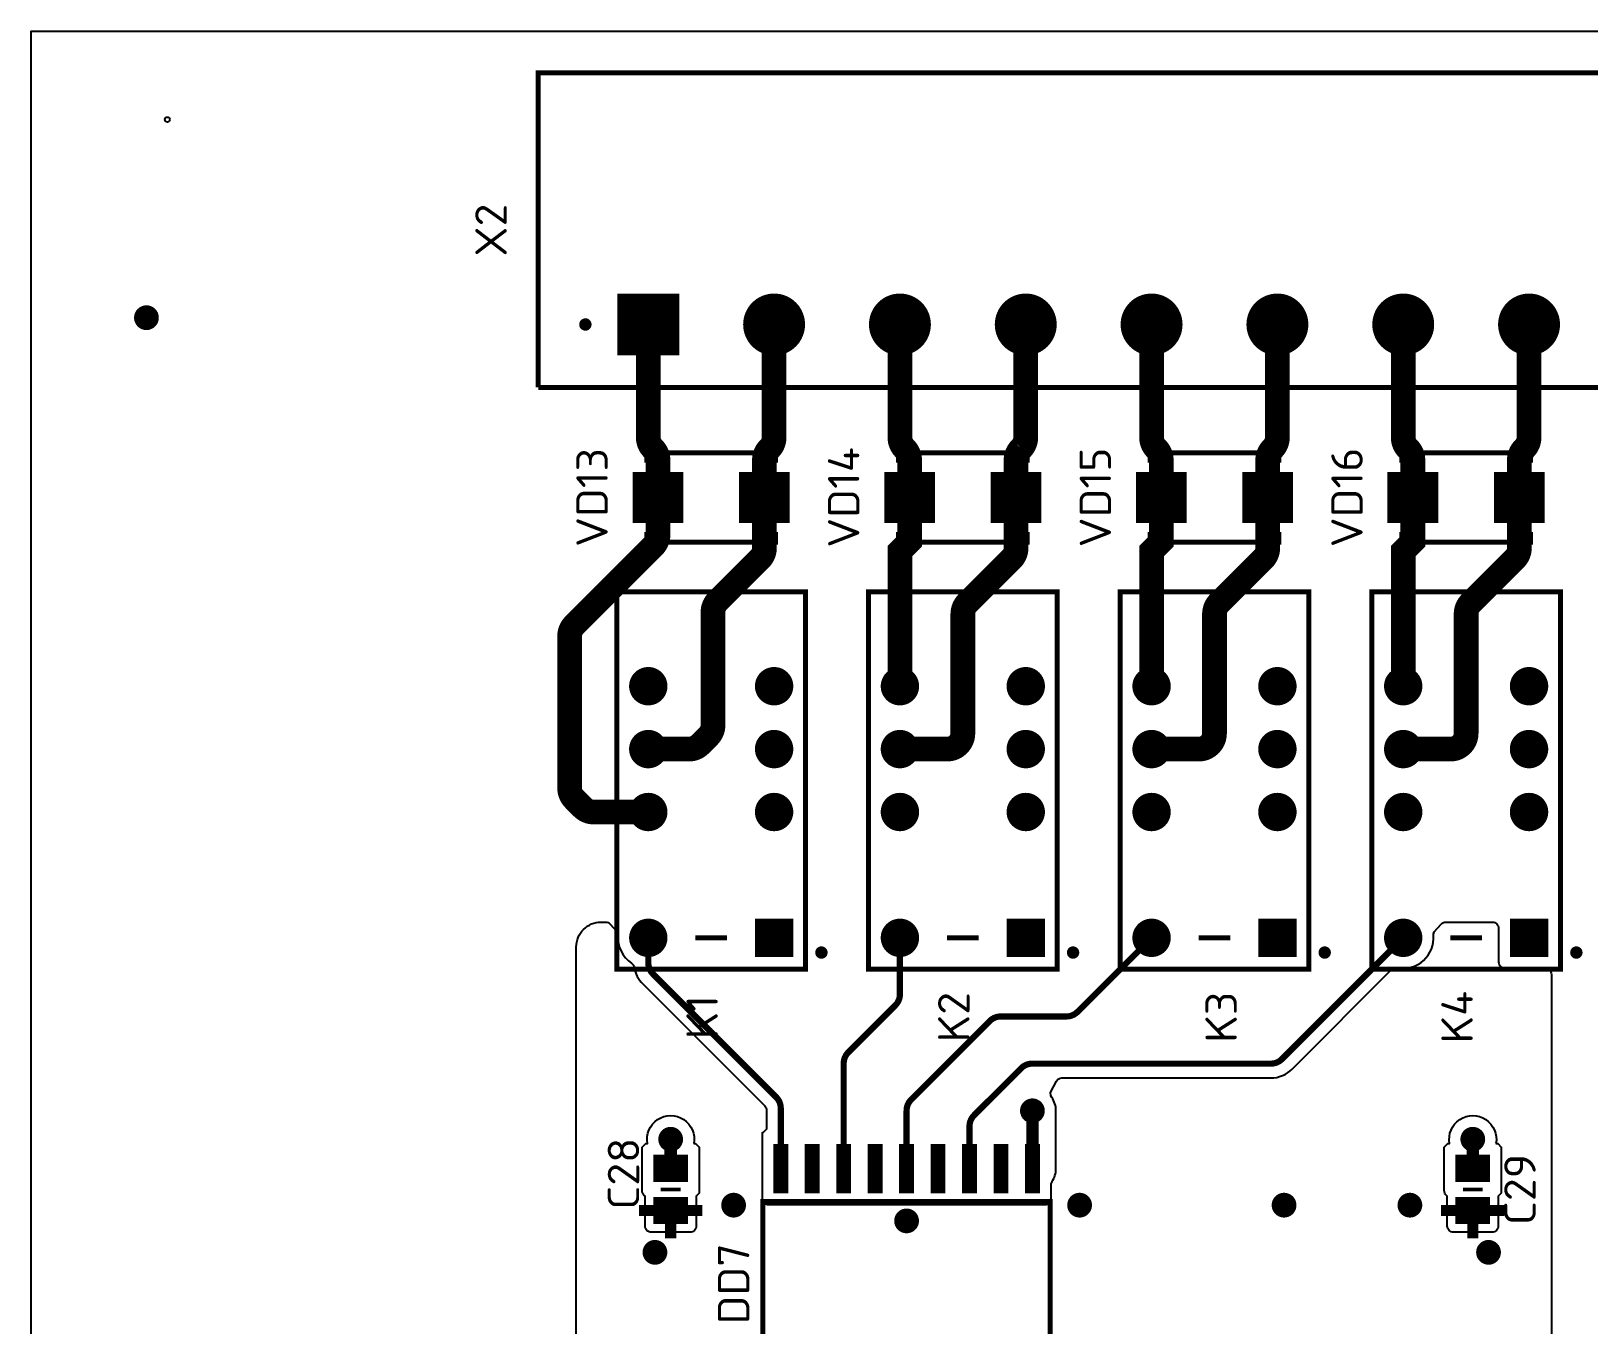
# Model space of a CAD drawing. Header units: millimetres. Extents: x 48 to 829, y 348 to 719.
# Drawn here: x 596 to 658.9, y 666.9 to 719.1 of the extents above; entities that cross this region are included whole.
import ezdxf
from ezdxf.enums import TextEntityAlignment as Align

# ---------------------------------------------------------------- set-up
doc = ezdxf.new("R2010")
doc.units = ezdxf.units.MM
doc.layers.add('TOP_ETCH', color=7, linetype='Continuous')
doc.styles.get("Standard").update_dxf_attribs({"font": 'txt.shx'})

msp = doc.modelspace()

# ---------------------------------------------------------------- linework, layer by layer
at = {"layer": 'TOP_ETCH', "color": 9}
msp.add_lwpolyline([(829.25, 616.25), (596, 616.25), (596, 719.12), (829.25, 719.12)], close=True, dxfattribs=at)
at = {"layer": 'TOP_ETCH'}
for points, const_width in [([(701.561, 704.735), (701.561, 717.435), (616.471, 717.435), (616.471, 704.735)], 0.2), ([(619.85, 706.125), (619.85, 708.425)], 0.2), ([(620.05, 706.125), (620.05, 708.425)], 0.2), ([(620.25, 706.125), (620.25, 708.425)], 0.2), ([(620.45, 706.125), (620.45, 708.425)], 0.2), ([(620.65, 706.125), (620.65, 708.425)], 0.2), ([(620.85, 706.125), (620.85, 708.425)], 0.2), ([(621.05, 706.125), (621.05, 708.425)], 0.2), ([(621.25, 706.125), (621.25, 708.425)], 0.2), ([(621.45, 706.125), (621.45, 708.425)], 0.2), ([(621.65, 706.125), (621.65, 708.425)], 0.2), ([(621.85, 706.125), (621.85, 708.425)], 0.2), ([(622.05, 706.125), (622.05, 708.425)], 0.2), ([(625.25, 706.4), (625.25, 708.15)], 0.2), ([(625.45, 706.263), (625.45, 708.287)], 0.2), ([(625.65, 706.179), (625.65, 708.371)], 0.2), ([(625.85, 706.135), (625.85, 708.415)], 0.2), ([(626.05, 706.127), (626.05, 708.423)], 0.2), ([(626.25, 706.154), (626.25, 708.396)], 0.2), ([(626.45, 706.219), (626.45, 708.331)], 0.2), ([(626.65, 706.33), (626.65, 708.22)], 0.2), ([(630.25, 706.475), (630.25, 708.075)], 0.2), ([(630.45, 706.311), (630.45, 708.239)], 0.2), ([(630.65, 706.207), (630.65, 708.343)], 0.2), ([(630.85, 706.148), (630.85, 708.402)], 0.2), ([(631.05, 706.126), (631.05, 708.424)], 0.2), ([(631.25, 706.139), (631.25, 708.411)], 0.2), ([(631.45, 706.188), (631.45, 708.362)], 0.2), ([(631.65, 706.279), (631.65, 708.271)], 0.2), ([(631.85, 706.425), (631.85, 708.125)], 0.2), ([(635.45, 706.368), (635.45, 708.182)], 0.2), ([(635.65, 706.243), (635.65, 708.307)], 0.2), ([(635.85, 706.167), (635.85, 708.383)], 0.2), ([(636.05, 706.13), (636.05, 708.42)], 0.2), ([(636.25, 706.129), (636.25, 708.421)], 0.2), ([(636.45, 706.164), (636.45, 708.386)], 0.2), ([(636.65, 706.237), (636.65, 708.313)], 0.2), ([(636.85, 706.359), (636.85, 708.191)], 0.2), ([(640.45, 706.436), (640.45, 708.114)], 0.2), ([(640.65, 706.286), (640.65, 708.264)], 0.2), ([(640.85, 706.192), (640.85, 708.358)], 0.2), ([(641.05, 706.141), (641.05, 708.409)], 0.2), ([(641.25, 706.126), (641.25, 708.424)], 0.2), ([(641.45, 706.146), (641.45, 708.404)], 0.2), ([(641.65, 706.203), (641.65, 708.347)], 0.2), ([(641.85, 706.303), (641.85, 708.247)], 0.2), ([(642.05, 706.463), (642.05, 708.087)], 0.2), ([(645.65, 706.338), (645.65, 708.212)], 0.2), ([(645.85, 706.224), (645.85, 708.326)], 0.2), ([(646.05, 706.157), (646.05, 708.393)], 0.2), ([(646.25, 706.127), (646.25, 708.423)], 0.2), ([(646.45, 706.133), (646.45, 708.417)], 0.2), ([(646.65, 706.175), (646.65, 708.375)], 0.2), ([(646.85, 706.257), (646.85, 708.293)], 0.2), ([(647.05, 706.39), (647.05, 708.16)], 0.2), ([(650.65, 706.4), (650.65, 708.15)], 0.2), ([(650.85, 706.263), (650.85, 708.287)], 0.2), ([(651.05, 706.179), (651.05, 708.371)], 0.2), ([(651.25, 706.135), (651.25, 708.415)], 0.2), ([(651.45, 706.127), (651.45, 708.423)], 0.2), ([(651.65, 706.154), (651.65, 708.396)], 0.2), ([(651.85, 706.219), (651.85, 708.331)], 0.2), ([(652.05, 706.33), (652.05, 708.22)], 0.2), ([(655.65, 706.475), (655.65, 708.075)], 0.2), ([(655.85, 706.311), (655.85, 708.239)], 0.2), ([(656.05, 706.207), (656.05, 708.343)], 0.2), ([(656.25, 706.148), (656.25, 708.402)], 0.2), ([(656.45, 706.126), (656.45, 708.424)], 0.2), ([(656.65, 706.139), (656.65, 708.411)], 0.2), ([(656.85, 706.188), (656.85, 708.362)], 0.2), ([(657.05, 706.279), (657.05, 708.271)], 0.2), ([(657.25, 706.425), (657.25, 708.125)], 0.2), ([(600.45, 707.207), (600.45, 707.893)], 0.2), ([(600.65, 707.151), (600.65, 707.949)], 0.2), ([(600.85, 707.201), (600.85, 707.899)], 0.2), ([(601.05, 707.487), (601.05, 707.613)], 0.2), ([(625.05, 706.622), (625.05, 707.928)], 0.2), ([(626.85, 706.505), (626.85, 708.045)], 0.2), ([(627.05, 706.816), (627.05, 707.734)], 0.2), ([(630.05, 706.756), (630.05, 707.794)], 0.2), ([(632.05, 706.664), (632.05, 707.886)], 0.2), ([(635.05, 706.96), (635.05, 707.59)], 0.2), ([(635.25, 706.567), (635.25, 707.983)], 0.2), ([(637.05, 706.552), (637.05, 707.998)], 0.2), ([(637.25, 706.921), (637.25, 707.629)], 0.2), ([(640.25, 706.684), (640.25, 707.866)], 0.2), ([(642.25, 706.733), (642.25, 707.817)], 0.2), ([(645.25, 706.844), (645.25, 707.706)], 0.2), ([(645.45, 706.519), (645.45, 708.031)], 0.2), ([(647.25, 706.605), (647.25, 707.945)], 0.2), ([(647.45, 707.084), (647.45, 707.466)], 0.2), ([(650.45, 706.622), (650.45, 707.928)], 0.2), ([(652.25, 706.505), (652.25, 708.045)], 0.2), ([(652.45, 706.816), (652.45, 707.734)], 0.2), ([(655.45, 706.756), (655.45, 707.794)], 0.2), ([(657.45, 706.664), (657.45, 707.886)], 0.2), ([(624.85, 707.18), (624.85, 707.37)], 0.2), ([(650.25, 707.18), (650.25, 707.37)], 0.2), ([(701.561, 704.735), (616.471, 704.735)], 0.2), ([(616.471, 704.735), (701.561, 704.735)], 0.2), ([(626.056, 701.69), (626.056, 702.09), (620.856, 702.09), (620.856, 701.69)], 0.2), ([(636.216, 701.69), (636.216, 702.09), (631.016, 702.09), (631.016, 701.69)], 0.2), ([(646.376, 701.69), (646.376, 702.09), (641.176, 702.09), (641.176, 701.69)], 0.2), ([(656.536, 701.69), (656.536, 702.09), (651.336, 702.09), (651.336, 701.69)], 0.2), ([(620.45, 699.365), (620.45, 701.215)], 0.2), ([(620.65, 699.365), (620.65, 701.215)], 0.2), ([(620.85, 699.365), (620.85, 701.215)], 0.2), ([(621.05, 699.365), (621.05, 701.215)], 0.2), ([(621.25, 699.365), (621.25, 701.215)], 0.2), ([(621.45, 699.365), (621.45, 701.215)], 0.2), ([(621.65, 699.365), (621.65, 701.215)], 0.2), ([(621.85, 699.365), (621.85, 701.215)], 0.2), ([(622.05, 699.365), (622.05, 701.215)], 0.2), ([(624.85, 699.365), (624.85, 701.215)], 0.2), ([(625.05, 699.365), (625.05, 701.215)], 0.2), ([(625.25, 699.365), (625.25, 701.215)], 0.2), ([(625.45, 699.365), (625.45, 701.215)], 0.2), ([(625.65, 699.365), (625.65, 701.215)], 0.2), ([(625.85, 699.365), (625.85, 701.215)], 0.2), ([(626.05, 699.365), (626.05, 701.215)], 0.2), ([(626.25, 699.365), (626.25, 701.215)], 0.2), ([(626.45, 699.365), (626.45, 701.215)], 0.2), ([(630.65, 699.365), (630.65, 701.215)], 0.2), ([(630.85, 699.365), (630.85, 701.215)], 0.2), ([(631.05, 699.365), (631.05, 701.215)], 0.2), ([(631.25, 699.365), (631.25, 701.215)], 0.2), ([(631.45, 699.365), (631.45, 701.215)], 0.2), ([(631.65, 699.365), (631.65, 701.215)], 0.2), ([(631.85, 699.365), (631.85, 701.215)], 0.2), ([(632.05, 699.365), (632.05, 701.215)], 0.2), ([(632.25, 699.365), (632.25, 701.215)], 0.2), ([(634.85, 699.365), (634.85, 701.215)], 0.2), ([(635.05, 699.365), (635.05, 701.215)], 0.2), ([(635.25, 699.365), (635.25, 701.215)], 0.2), ([(635.45, 699.365), (635.45, 701.215)], 0.2), ([(635.65, 699.365), (635.65, 701.215)], 0.2), ([(635.85, 699.365), (635.85, 701.215)], 0.2), ([(636.05, 699.365), (636.05, 701.215)], 0.2), ([(636.25, 699.365), (636.25, 701.215)], 0.2), ([(636.45, 699.365), (636.45, 701.215)], 0.2), ([(636.65, 699.365), (636.65, 701.215)], 0.2), ([(640.85, 699.365), (640.85, 701.215)], 0.2), ([(641.05, 699.365), (641.05, 701.215)], 0.2), ([(641.25, 699.365), (641.25, 701.215)], 0.2), ([(641.45, 699.365), (641.45, 701.215)], 0.2), ([(641.65, 699.365), (641.65, 701.215)], 0.2), ([(641.85, 699.365), (641.85, 701.215)], 0.2), ([(642.05, 699.365), (642.05, 701.215)], 0.2), ([(642.25, 699.365), (642.25, 701.215)], 0.2), ([(642.45, 699.365), (642.45, 701.215)], 0.2), ([(645.05, 699.365), (645.05, 701.215)], 0.2), ([(645.25, 699.365), (645.25, 701.215)], 0.2), ([(645.45, 699.365), (645.45, 701.215)], 0.2), ([(645.65, 699.365), (645.65, 701.215)], 0.2), ([(645.85, 699.365), (645.85, 701.215)], 0.2), ([(646.05, 699.365), (646.05, 701.215)], 0.2), ([(646.25, 699.365), (646.25, 701.215)], 0.2), ([(646.45, 699.365), (646.45, 701.215)], 0.2), ([(646.65, 699.365), (646.65, 701.215)], 0.2), ([(646.85, 699.365), (646.85, 701.215)], 0.2), ([(651.05, 699.365), (651.05, 701.215)], 0.2), ([(651.25, 699.365), (651.25, 701.215)], 0.2), ([(651.45, 699.365), (651.45, 701.215)], 0.2), ([(651.65, 699.365), (651.65, 701.215)], 0.2), ([(651.85, 699.365), (651.85, 701.215)], 0.2), ([(652.05, 699.365), (652.05, 701.215)], 0.2), ([(652.25, 699.365), (652.25, 701.215)], 0.2), ([(652.45, 699.365), (652.45, 701.215)], 0.2), ([(652.65, 699.365), (652.65, 701.215)], 0.2), ([(655.25, 699.365), (655.25, 701.215)], 0.2), ([(655.45, 699.365), (655.45, 701.215)], 0.2), ([(655.65, 699.365), (655.65, 701.215)], 0.2), ([(655.85, 699.365), (655.85, 701.215)], 0.2), ([(656.05, 699.365), (656.05, 701.215)], 0.2), ([(656.25, 699.365), (656.25, 701.215)], 0.2), ([(656.45, 699.365), (656.45, 701.215)], 0.2), ([(656.65, 699.365), (656.65, 701.215)], 0.2), ([(656.85, 699.365), (656.85, 701.215)], 0.2), ([(631.076, 692.67), (631.076, 698.125), (631.466, 698.515), (631.466, 700.29)], 1), ([(641.236, 692.67), (641.236, 698.125), (641.626, 698.515), (641.626, 700.29)], 1), ([(651.396, 692.67), (651.396, 698.125), (651.786, 698.515), (651.786, 700.29)], 1), ([(626.056, 698.89), (626.056, 698.49), (620.856, 698.49), (620.856, 698.89)], 0.2), ([(636.216, 698.89), (636.216, 698.49), (631.016, 698.49), (631.016, 698.89)], 0.2), ([(646.376, 698.89), (646.376, 698.49), (641.176, 698.49), (641.176, 698.89)], 0.2), ([(656.536, 698.89), (656.536, 698.49), (651.336, 698.49), (651.336, 698.89)], 0.2), ([(627.266, 681.24), (619.646, 681.24), (619.646, 696.48), (627.266, 696.48), (627.266, 681.24)], 0.2), ([(637.426, 681.24), (629.806, 681.24), (629.806, 696.48), (637.426, 696.48), (637.426, 681.24)], 0.2), ([(647.586, 681.24), (639.966, 681.24), (639.966, 696.48), (647.586, 696.48), (647.586, 681.24)], 0.2), ([(657.746, 681.24), (650.126, 681.24), (650.126, 696.48), (657.746, 696.48), (657.746, 681.24)], 0.2), ([(620.45, 692.182), (620.45, 693.158)], 0.2), ([(620.65, 692.05), (620.65, 693.29)], 0.2), ([(620.85, 691.999), (620.85, 693.341)], 0.2), ([(621.05, 692.009), (621.05, 693.331)], 0.2), ([(621.25, 692.084), (621.25, 693.256)], 0.2), ([(621.45, 692.258), (621.45, 693.082)], 0.2), ([(625.45, 692.274), (625.45, 693.066)], 0.2), ([(625.65, 692.091), (625.65, 693.249)], 0.2), ([(625.85, 692.011), (625.85, 693.329)], 0.2), ([(626.05, 691.998), (626.05, 693.342)], 0.2), ([(626.25, 692.045), (626.25, 693.295)], 0.2), ([(626.45, 692.171), (626.45, 693.169)], 0.2), ([(630.65, 692.147), (630.65, 693.193)], 0.2), ([(630.85, 692.034), (630.85, 693.306)], 0.2), ([(631.05, 691.996), (631.05, 693.344)], 0.2), ([(631.25, 692.018), (631.25, 693.322)], 0.2), ([(631.45, 692.109), (631.45, 693.231)], 0.2), ([(631.65, 692.315), (631.65, 693.025)], 0.2), ([(635.65, 692.224), (635.65, 693.116)], 0.2), ([(635.85, 692.069), (635.85, 693.271)], 0.2), ([(636.05, 692.004), (636.05, 693.336)], 0.2), ([(636.25, 692.002), (636.25, 693.338)], 0.2), ([(636.45, 692.063), (636.45, 693.277)], 0.2), ([(636.65, 692.211), (636.65, 693.129)], 0.2), ([(640.65, 692.335), (640.65, 693.005)], 0.2), ([(640.85, 692.117), (640.85, 693.223)], 0.2), ([(641.05, 692.022), (641.05, 693.318)], 0.2), ([(641.25, 691.996), (641.25, 693.344)], 0.2), ([(641.45, 692.03), (641.45, 693.31)], 0.2), ([(641.65, 692.137), (641.65, 693.203)], 0.2), ([(645.85, 692.182), (645.85, 693.158)], 0.2), ([(646.05, 692.05), (646.05, 693.29)], 0.2), ([(646.25, 691.999), (646.25, 693.341)], 0.2), ([(646.45, 692.009), (646.45, 693.331)], 0.2), ([(646.65, 692.084), (646.65, 693.256)], 0.2), ([(646.85, 692.258), (646.85, 693.082)], 0.2), ([(650.85, 692.274), (650.85, 693.066)], 0.2), ([(651.05, 692.091), (651.05, 693.249)], 0.2), ([(651.25, 692.011), (651.25, 693.329)], 0.2), ([(651.45, 691.998), (651.45, 693.342)], 0.2), ([(651.65, 692.045), (651.65, 693.295)], 0.2), ([(651.85, 692.171), (651.85, 693.169)], 0.2), ([(656.05, 692.147), (656.05, 693.193)], 0.2), ([(656.25, 692.034), (656.25, 693.306)], 0.2), ([(656.45, 691.996), (656.45, 693.344)], 0.2), ([(656.65, 692.018), (656.65, 693.322)], 0.2), ([(656.85, 692.109), (656.85, 693.231)], 0.2), ([(657.05, 692.315), (657.05, 693.025)], 0.2), ([(620.25, 692.561), (620.25, 692.779)], 0.2), ([(626.65, 692.503), (626.65, 692.837)], 0.2), ([(630.45, 692.418), (630.45, 692.922)], 0.2), ([(641.85, 692.39), (641.85, 692.95)], 0.2), ([(645.65, 692.561), (645.65, 692.779)], 0.2), ([(652.05, 692.503), (652.05, 692.837)], 0.2), ([(655.85, 692.418), (655.85, 692.922)], 0.2), ([(620.45, 689.642), (620.45, 690.618)], 0.2), ([(620.65, 689.51), (620.65, 690.75)], 0.2), ([(620.85, 689.459), (620.85, 690.801)], 0.2), ([(621.05, 689.469), (621.05, 690.791)], 0.2), ([(621.25, 689.544), (621.25, 690.716)], 0.2), ([(621.45, 689.718), (621.45, 690.542)], 0.2), ([(625.45, 689.734), (625.45, 690.526)], 0.2), ([(625.65, 689.551), (625.65, 690.709)], 0.2), ([(625.85, 689.471), (625.85, 690.789)], 0.2), ([(626.05, 689.458), (626.05, 690.802)], 0.2), ([(626.25, 689.505), (626.25, 690.755)], 0.2), ([(626.45, 689.631), (626.45, 690.629)], 0.2), ([(630.65, 689.607), (630.65, 690.653)], 0.2), ([(630.85, 689.494), (630.85, 690.766)], 0.2), ([(631.05, 689.456), (631.05, 690.804)], 0.2), ([(631.25, 689.478), (631.25, 690.782)], 0.2), ([(631.45, 689.569), (631.45, 690.691)], 0.2), ([(631.65, 689.775), (631.65, 690.485)], 0.2), ([(635.65, 689.684), (635.65, 690.576)], 0.2), ([(635.85, 689.529), (635.85, 690.731)], 0.2), ([(636.05, 689.464), (636.05, 690.796)], 0.2), ([(636.25, 689.462), (636.25, 690.798)], 0.2), ([(636.45, 689.523), (636.45, 690.737)], 0.2), ([(636.65, 689.671), (636.65, 690.589)], 0.2), ([(640.65, 689.795), (640.65, 690.465)], 0.2), ([(640.85, 689.577), (640.85, 690.683)], 0.2), ([(641.05, 689.482), (641.05, 690.778)], 0.2), ([(641.25, 689.456), (641.25, 690.804)], 0.2), ([(641.45, 689.49), (641.45, 690.77)], 0.2), ([(641.65, 689.597), (641.65, 690.663)], 0.2), ([(645.85, 689.642), (645.85, 690.618)], 0.2), ([(646.05, 689.51), (646.05, 690.75)], 0.2), ([(646.25, 689.459), (646.25, 690.801)], 0.2), ([(646.45, 689.469), (646.45, 690.791)], 0.2), ([(646.65, 689.544), (646.65, 690.716)], 0.2), ([(646.85, 689.718), (646.85, 690.542)], 0.2), ([(650.85, 689.734), (650.85, 690.526)], 0.2), ([(651.05, 689.551), (651.05, 690.709)], 0.2), ([(651.25, 689.471), (651.25, 690.789)], 0.2), ([(651.45, 689.458), (651.45, 690.802)], 0.2), ([(651.65, 689.505), (651.65, 690.755)], 0.2), ([(651.85, 689.631), (651.85, 690.629)], 0.2), ([(656.05, 689.607), (656.05, 690.653)], 0.2), ([(656.25, 689.494), (656.25, 690.766)], 0.2), ([(656.45, 689.456), (656.45, 690.804)], 0.2), ([(656.65, 689.478), (656.65, 690.782)], 0.2), ([(656.85, 689.569), (656.85, 690.691)], 0.2), ([(657.05, 689.775), (657.05, 690.485)], 0.2), ([(620.25, 690.021), (620.25, 690.239)], 0.2), ([(626.65, 689.963), (626.65, 690.297)], 0.2), ([(630.45, 689.878), (630.45, 690.382)], 0.2), ([(641.85, 689.85), (641.85, 690.41)], 0.2), ([(645.65, 690.021), (645.65, 690.239)], 0.2), ([(652.05, 689.963), (652.05, 690.297)], 0.2), ([(655.85, 689.878), (655.85, 690.382)], 0.2), ([(620.45, 687.102), (620.45, 688.078)], 0.2), ([(620.65, 686.97), (620.65, 688.21)], 0.2), ([(620.85, 686.919), (620.85, 688.261)], 0.2), ([(621.05, 686.929), (621.05, 688.251)], 0.2), ([(621.25, 687.004), (621.25, 688.176)], 0.2), ([(621.45, 687.178), (621.45, 688.002)], 0.2), ([(625.45, 687.194), (625.45, 687.986)], 0.2), ([(625.65, 687.011), (625.65, 688.169)], 0.2), ([(625.85, 686.931), (625.85, 688.249)], 0.2), ([(626.05, 686.918), (626.05, 688.262)], 0.2), ([(626.25, 686.965), (626.25, 688.215)], 0.2), ([(626.45, 687.091), (626.45, 688.089)], 0.2), ([(630.65, 687.067), (630.65, 688.113)], 0.2), ([(630.85, 686.954), (630.85, 688.226)], 0.2), ([(631.05, 686.916), (631.05, 688.264)], 0.2), ([(631.25, 686.938), (631.25, 688.242)], 0.2), ([(631.45, 687.029), (631.45, 688.151)], 0.2), ([(631.65, 687.235), (631.65, 687.945)], 0.2), ([(635.65, 687.144), (635.65, 688.036)], 0.2), ([(635.85, 686.989), (635.85, 688.191)], 0.2), ([(636.05, 686.924), (636.05, 688.256)], 0.2), ([(636.25, 686.922), (636.25, 688.258)], 0.2), ([(636.45, 686.983), (636.45, 688.197)], 0.2), ([(636.65, 687.131), (636.65, 688.049)], 0.2), ([(640.65, 687.255), (640.65, 687.925)], 0.2), ([(640.85, 687.037), (640.85, 688.143)], 0.2), ([(641.05, 686.942), (641.05, 688.238)], 0.2), ([(641.25, 686.916), (641.25, 688.264)], 0.2), ([(641.45, 686.95), (641.45, 688.23)], 0.2), ([(641.65, 687.057), (641.65, 688.123)], 0.2), ([(645.85, 687.102), (645.85, 688.078)], 0.2), ([(646.05, 686.97), (646.05, 688.21)], 0.2), ([(646.25, 686.919), (646.25, 688.261)], 0.2), ([(646.45, 686.929), (646.45, 688.251)], 0.2), ([(646.65, 687.004), (646.65, 688.176)], 0.2), ([(646.85, 687.178), (646.85, 688.002)], 0.2), ([(650.85, 687.194), (650.85, 687.986)], 0.2), ([(651.05, 687.011), (651.05, 688.169)], 0.2), ([(651.25, 686.931), (651.25, 688.249)], 0.2), ([(651.45, 686.918), (651.45, 688.262)], 0.2), ([(651.65, 686.965), (651.65, 688.215)], 0.2), ([(651.85, 687.091), (651.85, 688.089)], 0.2), ([(656.05, 687.067), (656.05, 688.113)], 0.2), ([(656.25, 686.954), (656.25, 688.226)], 0.2), ([(656.45, 686.916), (656.45, 688.264)], 0.2), ([(656.65, 686.938), (656.65, 688.242)], 0.2), ([(656.85, 687.029), (656.85, 688.151)], 0.2), ([(657.05, 687.235), (657.05, 687.945)], 0.2), ([(620.25, 687.481), (620.25, 687.699)], 0.2), ([(626.65, 687.423), (626.65, 687.757)], 0.2), ([(630.45, 687.338), (630.45, 687.842)], 0.2), ([(641.85, 687.31), (641.85, 687.87)], 0.2), ([(645.65, 687.481), (645.65, 687.699)], 0.2), ([(652.05, 687.423), (652.05, 687.757)], 0.2), ([(655.85, 687.338), (655.85, 687.842)], 0.2), ([(620.45, 682.022), (620.45, 682.998)], 0.2), ([(620.65, 681.89), (620.65, 683.13)], 0.2), ([(620.85, 681.839), (620.85, 683.181)], 0.2), ([(621.05, 681.849), (621.05, 683.171)], 0.2), ([(621.25, 681.924), (621.25, 683.096)], 0.2), ([(621.45, 682.098), (621.45, 682.922)], 0.2), ([(625.45, 681.835), (625.45, 683.185)], 0.2), ([(625.65, 681.835), (625.65, 683.185)], 0.2), ([(625.85, 681.835), (625.85, 683.185)], 0.2), ([(626.05, 681.835), (626.05, 683.185)], 0.2), ([(626.25, 681.835), (626.25, 683.185)], 0.2), ([(626.45, 681.835), (626.45, 683.185)], 0.2), ([(626.65, 681.835), (626.65, 683.185)], 0.2), ([(630.65, 681.987), (630.65, 683.033)], 0.2), ([(630.85, 681.874), (630.85, 683.146)], 0.2), ([(631.05, 681.836), (631.05, 683.184)], 0.2), ([(631.25, 681.858), (631.25, 683.162)], 0.2), ([(631.45, 681.949), (631.45, 683.071)], 0.2), ([(635.65, 681.835), (635.65, 683.185)], 0.2), ([(635.85, 681.835), (635.85, 683.185)], 0.2), ([(636.05, 681.835), (636.05, 683.185)], 0.2), ([(636.25, 681.835), (636.25, 683.185)], 0.2), ([(636.45, 681.835), (636.45, 683.185)], 0.2), ([(636.65, 681.835), (636.65, 683.185)], 0.2), ([(640.85, 681.957), (640.85, 683.063)], 0.2), ([(641.05, 681.862), (641.05, 683.158)], 0.2), ([(641.25, 681.836), (641.25, 683.184)], 0.2), ([(641.45, 681.87), (641.45, 683.15)], 0.2), ([(641.65, 681.977), (641.65, 683.043)], 0.2), ([(645.65, 681.835), (645.65, 683.185)], 0.2), ([(645.85, 681.835), (645.85, 683.185)], 0.2), ([(646.05, 681.835), (646.05, 683.185)], 0.2), ([(646.25, 681.835), (646.25, 683.185)], 0.2), ([(646.45, 681.835), (646.45, 683.185)], 0.2), ([(646.65, 681.835), (646.65, 683.185)], 0.2), ([(646.85, 681.835), (646.85, 683.185)], 0.2), ([(650.85, 682.114), (650.85, 682.906)], 0.2), ([(651.05, 681.931), (651.05, 683.089)], 0.2), ([(651.25, 681.851), (651.25, 683.169)], 0.2), ([(651.45, 681.838), (651.45, 683.182)], 0.2), ([(651.65, 681.885), (651.65, 683.135)], 0.2), ([(651.85, 682.011), (651.85, 683.009)], 0.2), ([(655.85, 681.835), (655.85, 683.185)], 0.2), ([(656.05, 681.835), (656.05, 683.185)], 0.2), ([(656.25, 681.835), (656.25, 683.185)], 0.2), ([(656.45, 681.835), (656.45, 683.185)], 0.2), ([(656.65, 681.835), (656.65, 683.185)], 0.2), ([(656.85, 681.835), (656.85, 683.185)], 0.2), ([(657.05, 681.835), (657.05, 683.185)], 0.2), ([(620.25, 682.401), (620.25, 682.619)], 0.2), ([(624.091, 682.51), (622.821, 682.51)], 0.2), ([(630.45, 682.258), (630.45, 682.762)], 0.2), ([(631.65, 682.155), (631.65, 682.865)], 0.2), ([(634.251, 682.51), (632.981, 682.51)], 0.2), ([(640.65, 682.175), (640.65, 682.845)], 0.2), ([(641.85, 682.23), (641.85, 682.79)], 0.2), ([(644.411, 682.51), (643.141, 682.51)], 0.2), ([(652.05, 682.343), (652.05, 682.677)], 0.2), ([(654.571, 682.51), (653.301, 682.51)], 0.2), ([(636.05, 675.386), (636.05, 675.664)], 0.2), ([(636.25, 675.166), (636.25, 675.884)], 0.2), ([(636.425, 673.19), (636.425, 675.525)], 0.5), ([(636.45, 675.126), (636.45, 675.924)], 0.2), ([(636.65, 675.195), (636.65, 675.855)], 0.2), ([(621.65, 674.015), (621.65, 674.739)], 0.2), ([(621.85, 673.979), (621.85, 674.775)], 0.2), ([(654.05, 674.009), (654.05, 674.745)], 0.2), ([(654.25, 673.98), (654.25, 674.774)], 0.2), ([(621.45, 674.226), (621.45, 674.528)], 0.2), ([(621.82, 673.2), (621.82, 674.377)], 0.5), ([(622.05, 674.05), (622.05, 674.704)], 0.2), ([(626.25, 672.29), (626.25, 674.09)], 0.2), ([(626.45, 672.29), (626.45, 674.09)], 0.2), ([(627.45, 672.29), (627.45, 674.09)], 0.2), ([(627.65, 672.29), (627.65, 674.09)], 0.2), ([(628.65, 672.29), (628.65, 674.09)], 0.2), ([(628.85, 672.29), (628.85, 674.09)], 0.2), ([(630.05, 672.29), (630.05, 674.09)], 0.2), ([(630.25, 672.29), (630.25, 674.09)], 0.2), ([(631.25, 672.29), (631.25, 674.09)], 0.2), ([(631.45, 672.29), (631.45, 674.09)], 0.2), ([(632.45, 672.29), (632.45, 674.09)], 0.2), ([(632.65, 672.29), (632.65, 674.09)], 0.2), ([(633.85, 672.29), (633.85, 674.09)], 0.2), ([(634.05, 672.29), (634.05, 674.09)], 0.2), ([(635.05, 672.29), (635.05, 674.09)], 0.2), ([(635.25, 672.29), (635.25, 674.09)], 0.2), ([(636.25, 672.29), (636.25, 674.09)], 0.2), ([(636.45, 672.29), (636.45, 674.09)], 0.2), ([(653.85, 674.193), (653.85, 674.561)], 0.2), ([(654.205, 673.2), (654.205, 674.377)], 0.5), ([(654.45, 674.061), (654.45, 674.693)], 0.2), ([(621.25, 672.75), (621.25, 673.65)], 0.2), ([(621.45, 672.75), (621.45, 673.65)], 0.2), ([(621.65, 672.75), (621.65, 673.65)], 0.2), ([(621.85, 672.75), (621.85, 673.65)], 0.2), ([(622.05, 672.75), (622.05, 673.65)], 0.2), ([(622.25, 672.75), (622.25, 673.65)], 0.2), ([(653.65, 672.75), (653.65, 673.65)], 0.2), ([(653.85, 672.75), (653.85, 673.65)], 0.2), ([(654.05, 672.75), (654.05, 673.65)], 0.2), ([(654.25, 672.75), (654.25, 673.65)], 0.2), ([(654.45, 672.75), (654.45, 673.65)], 0.2), ([(654.65, 672.75), (654.65, 673.65)], 0.2), ([(621.42, 672.35), (622.22, 672.35)], 0.15), ([(653.805, 672.35), (654.605, 672.35)], 0.15), ([(621.82, 671.5), (620.541, 671.5)], 0.45), ([(621.25, 671.05), (621.25, 671.95)], 0.2), ([(621.45, 671.05), (621.45, 671.95)], 0.2), ([(621.65, 671.05), (621.65, 671.95)], 0.2), ([(621.82, 670.371), (621.82, 671.5)], 0.45), ([(623.099, 671.5), (621.82, 671.5)], 0.45), ([(621.85, 671.05), (621.85, 671.95)], 0.2), ([(622.05, 671.05), (622.05, 671.95)], 0.2), ([(622.25, 671.05), (622.25, 671.95)], 0.2), ([(624.05, 671.463), (624.05, 671.967)], 0.2), ([(624.25, 671.331), (624.25, 672.099)], 0.2), ([(624.45, 671.326), (624.45, 672.104)], 0.2), ([(624.65, 671.44), (624.65, 671.99)], 0.2), ([(637.145, 665.215), (625.545, 665.215), (625.545, 671.865), (637.145, 671.865), (637.145, 665.215)], 0.2), ([(638.05, 671.43), (638.05, 672)], 0.2), ([(638.25, 671.324), (638.25, 672.106)], 0.2), ([(638.45, 671.334), (638.45, 672.096)], 0.2), ([(638.65, 671.475), (638.65, 671.955)], 0.2), ([(646.25, 671.497), (646.25, 671.933)], 0.2), ([(646.45, 671.339), (646.45, 672.091)], 0.2), ([(646.65, 671.321), (646.65, 672.109)], 0.2), ([(646.85, 671.416), (646.85, 672.014)], 0.2), ([(651.45, 671.378), (651.45, 672.052)], 0.2), ([(651.65, 671.316), (651.65, 672.114)], 0.2), ([(651.85, 671.361), (651.85, 672.069)], 0.2), ([(652.05, 671.607), (652.05, 671.823)], 0.2), ([(654.205, 671.5), (652.926, 671.5)], 0.45), ([(653.65, 671.05), (653.65, 671.95)], 0.2), ([(653.85, 671.05), (653.85, 671.95)], 0.2), ([(654.05, 671.05), (654.05, 671.95)], 0.2), ([(654.205, 670.371), (654.205, 671.5)], 0.45), ([(655.484, 671.5), (654.205, 671.5)], 0.45), ([(654.25, 671.05), (654.25, 671.95)], 0.2), ([(654.45, 671.05), (654.45, 671.95)], 0.2), ([(654.65, 671.05), (654.65, 671.95)], 0.2), ([(631.05, 670.81), (631.05, 671.35)], 0.2), ([(631.25, 670.692), (631.25, 671.468)], 0.2), ([(631.45, 670.695), (631.45, 671.465)], 0.2), ([(631.65, 670.822), (631.65, 671.338)], 0.2), ([(620.85, 669.592), (620.85, 670.028)], 0.2), ([(621.05, 669.434), (621.05, 670.186)], 0.2), ([(621.25, 669.416), (621.25, 670.204)], 0.2), ([(621.45, 669.511), (621.45, 670.109)], 0.2), ([(654.45, 669.722), (654.45, 669.898)], 0.2), ([(654.65, 669.459), (654.65, 670.161)], 0.2), ([(654.85, 669.411), (654.85, 670.209)], 0.2), ([(655.05, 669.47), (655.05, 670.15)], 0.2)]:
    msp.add_lwpolyline(points, dxfattribs=dict(at, const_width=const_width))
at = {"layer": 'TOP_ETCH', "const_width": 0.2}
for points in [[(622.066, 706.125), (619.766, 706.125), (619.766, 708.425), (622.066, 708.425)], [(622.231, 699.365), (620.381, 699.365), (620.381, 701.215), (622.231, 701.215)], [(626.531, 699.365), (624.681, 699.365), (624.681, 701.215), (626.531, 701.215)], [(632.391, 699.365), (630.541, 699.365), (630.541, 701.215), (632.391, 701.215)], [(636.691, 699.365), (634.841, 699.365), (634.841, 701.215), (636.691, 701.215)], [(642.551, 699.365), (640.701, 699.365), (640.701, 701.215), (642.551, 701.215)], [(646.851, 699.365), (645.001, 699.365), (645.001, 701.215), (646.851, 701.215)], [(652.711, 699.365), (650.861, 699.365), (650.861, 701.215), (652.711, 701.215)], [(657.011, 699.365), (655.161, 699.365), (655.161, 701.215), (657.011, 701.215)], [(626.671, 681.835), (625.321, 681.835), (625.321, 683.185), (626.671, 683.185)], [(636.831, 681.835), (635.481, 681.835), (635.481, 683.185), (636.831, 683.185)], [(646.991, 681.835), (645.641, 681.835), (645.641, 683.185), (646.991, 683.185)], [(657.151, 681.835), (655.801, 681.835), (655.801, 683.185), (657.151, 683.185)], [(626.465, 672.29), (626.065, 672.29), (626.065, 674.09), (626.465, 674.09)], [(627.735, 672.29), (627.335, 672.29), (627.335, 674.09), (627.735, 674.09)], [(629.005, 672.29), (628.605, 672.29), (628.605, 674.09), (629.005, 674.09)], [(630.275, 672.29), (629.875, 672.29), (629.875, 674.09), (630.275, 674.09)], [(631.545, 672.29), (631.145, 672.29), (631.145, 674.09), (631.545, 674.09)], [(632.815, 672.29), (632.415, 672.29), (632.415, 674.09), (632.815, 674.09)], [(634.085, 672.29), (633.685, 672.29), (633.685, 674.09), (634.085, 674.09)], [(635.355, 672.29), (634.955, 672.29), (634.955, 674.09), (635.355, 674.09)], [(636.625, 672.29), (636.225, 672.29), (636.225, 674.09), (636.625, 674.09)], [(622.42, 672.75), (621.22, 672.75), (621.22, 673.65), (622.42, 673.65)], [(654.805, 672.75), (653.605, 672.75), (653.605, 673.65), (654.805, 673.65)], [(622.42, 671.05), (621.22, 671.05), (621.22, 671.95), (622.42, 671.95)], [(654.805, 671.05), (653.605, 671.05), (653.605, 671.95), (654.805, 671.95)]]:
    msp.add_lwpolyline(points, close=True, dxfattribs=at)
for points in [[(627.146, 707.275, 1), (624.846, 707.275, 1)], [(632.226, 707.275, 1), (629.926, 707.275, 1)], [(637.306, 707.275, 1), (635.006, 707.275, 1)], [(642.386, 707.275, 1), (640.086, 707.275, 1)], [(647.466, 707.275, 1), (645.166, 707.275, 1)], [(652.546, 707.275, 1), (650.246, 707.275, 1)], [(657.626, 707.275, 1), (655.326, 707.275, 1)], [(601.055, 707.55, 1), (600.255, 707.55, 1)], [(621.591, 692.67, 1), (620.241, 692.67, 1)], [(626.671, 692.67, 1), (625.321, 692.67, 1)], [(631.751, 692.67, 1), (630.401, 692.67, 1)], [(636.831, 692.67, 1), (635.481, 692.67, 1)], [(641.911, 692.67, 1), (640.561, 692.67, 1)], [(646.991, 692.67, 1), (645.641, 692.67, 1)], [(652.071, 692.67, 1), (650.721, 692.67, 1)], [(657.151, 692.67, 1), (655.801, 692.67, 1)], [(621.591, 690.13, 1), (620.241, 690.13, 1)], [(626.671, 690.13, 1), (625.321, 690.13, 1)], [(631.751, 690.13, 1), (630.401, 690.13, 1)], [(636.831, 690.13, 1), (635.481, 690.13, 1)], [(641.911, 690.13, 1), (640.561, 690.13, 1)], [(646.991, 690.13, 1), (645.641, 690.13, 1)], [(652.071, 690.13, 1), (650.721, 690.13, 1)], [(657.151, 690.13, 1), (655.801, 690.13, 1)], [(621.591, 687.59, 1), (620.241, 687.59, 1)], [(626.671, 687.59, 1), (625.321, 687.59, 1)], [(631.751, 687.59, 1), (630.401, 687.59, 1)], [(636.831, 687.59, 1), (635.481, 687.59, 1)], [(641.911, 687.59, 1), (640.561, 687.59, 1)], [(646.991, 687.59, 1), (645.641, 687.59, 1)], [(652.071, 687.59, 1), (650.721, 687.59, 1)], [(657.151, 687.59, 1), (655.801, 687.59, 1)], [(621.591, 682.51, 1), (620.241, 682.51, 1)], [(631.751, 682.51, 1), (630.401, 682.51, 1)], [(641.911, 682.51, 1), (640.561, 682.51, 1)], [(652.071, 682.51, 1), (650.721, 682.51, 1)], [(636.825, 675.525, 1), (636.025, 675.525, 1)], [(622.22, 674.377, 1), (621.42, 674.377, 1)], [(654.605, 674.377, 1), (653.805, 674.377, 1)], [(624.76, 671.715, 1), (623.96, 671.715, 1)], [(638.73, 671.715, 1), (637.93, 671.715, 1)], [(646.985, 671.715, 1), (646.185, 671.715, 1)], [(652.065, 671.715, 1), (651.265, 671.715, 1)], [(631.745, 671.08, 1), (630.945, 671.08, 1)], [(621.585, 669.81, 1), (620.785, 669.81, 1)], [(655.24, 669.81, 1), (654.44, 669.81, 1)]]:
    msp.add_lwpolyline(points, format="xyb", close=True, dxfattribs=at)
at = {"layer": 'TOP_ETCH'}
for points, const_width in [([(618.376, 707.4, 1), (618.376, 707.15, 1), (618.376, 707.4)], 0.25), ([(620.916, 707.275), (620.916, 702.718, 0.198909), (621.102, 702.269), (621.12, 702.251, -0.198909), (621.306, 701.802), (621.306, 700.29)], 1), ([(625.996, 707.275), (625.996, 702.718, -0.198909), (625.81, 702.269), (625.792, 702.251, 0.198909), (625.606, 701.802), (625.606, 700.29)], 1), ([(631.076, 707.275), (631.076, 702.718, 0.198909), (631.262, 702.269), (631.28, 702.251, -0.198909), (631.466, 701.802), (631.466, 700.29)], 1), ([(636.156, 707.275), (636.156, 702.718, -0.198909), (635.97, 702.269), (635.952, 702.251, 0.198909), (635.766, 701.802), (635.766, 700.29)], 1), ([(641.236, 707.275), (641.236, 702.718, 0.198909), (641.422, 702.269), (641.44, 702.251, -0.198909), (641.626, 701.802), (641.626, 700.29)], 1), ([(646.316, 707.275), (646.316, 702.718, -0.198909), (646.13, 702.269), (646.112, 702.251, 0.198909), (645.926, 701.802), (645.926, 700.29)], 1), ([(651.396, 707.275), (651.396, 702.718, 0.198909), (651.582, 702.269), (651.6, 702.251, -0.198909), (651.786, 701.802), (651.786, 700.29)], 1), ([(656.476, 707.275), (656.476, 702.718, -0.198909), (656.29, 702.269), (656.272, 702.251, 0.198909), (656.086, 701.802), (656.086, 700.29)], 1), ([(620.916, 687.59), (618.712, 687.59, -0.198909), (618.263, 687.776), (617.927, 688.112, -0.198909), (617.741, 688.561), (617.741, 694.687, -0.198909), (617.927, 695.136), (621.12, 698.329, 0.198909), (621.306, 698.778), (621.306, 700.29)], 1), ([(620.916, 690.13), (622.558, 690.13, 0.198909), (623.007, 690.316), (623.343, 690.652, 0.198909), (623.529, 691.101), (623.529, 695.655, -0.198909), (623.715, 696.104), (625.42, 697.809, 0.198909), (625.606, 698.258), (625.606, 700.29)], 1), ([(631.076, 690.13), (632.981, 690.13, 0.414214), (633.616, 690.765), (633.616, 695.582, -0.198909), (633.802, 696.031), (635.58, 697.809, 0.198909), (635.766, 698.258), (635.766, 700.29)], 1), ([(641.236, 690.13), (643.141, 690.13, 0.414214), (643.776, 690.765), (643.776, 695.582, -0.198909), (643.962, 696.031), (645.74, 697.809, 0.198909), (645.926, 698.258), (645.926, 700.29)], 1), ([(651.396, 690.13), (653.301, 690.13, 0.414214), (653.936, 690.765), (653.936, 695.582, -0.198909), (654.122, 696.031), (655.9, 697.809, 0.198909), (656.086, 698.258), (656.086, 700.29)], 1), ([(626.265, 673.19), (626.265, 675.628, 0.198909), (626.079, 676.077), (621.102, 681.054, -0.198909), (620.916, 681.503), (620.916, 682.51)], 0.25), ([(628.805, 673.19), (628.805, 677.436, -0.198909), (628.991, 677.885), (630.89, 679.784, 0.198909), (631.076, 680.233), (631.076, 682.51)], 0.25), ([(631.345, 673.19), (631.345, 675.531, -0.198909), (631.531, 675.98), (634.7, 679.149, -0.198909), (635.149, 679.335), (637.798, 679.335, 0.198909), (638.247, 679.521), (641.236, 682.51)], 0.25), ([(633.885, 673.19), (633.885, 674.896, -0.198909), (634.071, 675.345), (635.97, 677.244, -0.198909), (636.419, 677.43), (646.053, 677.43, 0.198909), (646.502, 677.616), (651.396, 682.51)], 0.25), ([(627.906, 682.04, 1), (627.906, 681.79, 1), (627.906, 682.04)], 0.25), ([(638.066, 682.04, 1), (638.066, 681.79, 1), (638.066, 682.04)], 0.25), ([(648.226, 682.04, 1), (648.226, 681.79, 1), (648.226, 682.04)], 0.25), ([(658.386, 682.04, 1), (658.386, 681.79, 1), (658.386, 682.04)], 0.25)]:
    msp.add_lwpolyline(points, format="xyb", dxfattribs=dict(at, const_width=const_width))
msp.add_lwpolyline([(618.01, 633.597), (618.01, 682.145, -0.414214), (619.01, 683.145), (619.194, 683.145, -0.209354), (619.378, 683.065), (619.663, 682.757), (619.697, 682.658), (619.693, 682.606, 0.273996), (620.244, 681.483, -0.211641), (620.354, 681.313, 0.158296), (620.694, 680.646), (625.615, 675.725, -0.199048), (625.688, 675.548), (625.688, 674.788), (625.542, 674.642), (625.513, 674.642), (625.513, 671.988, 0.414214), (625.763, 671.738), (636.927, 671.738, 0.414214), (637.177, 671.988), (637.177, 672.563), (637.198, 672.633), (637.219, 672.664, 0.147325), (637.377, 673.19), (637.377, 675.525, 0.152879), (637.207, 676.068), (637.167, 676.126), (637.158, 676.264), (637.396, 676.719, -0.279471), (637.618, 676.853), (646.053, 676.853, 0.198911), (646.91, 677.208), (650.983, 681.281), (651.101, 681.317), (651.163, 681.305, 0.4955), (652.619, 682.606), (652.615, 682.658), (652.649, 682.757), (652.934, 683.065, -0.209354), (653.118, 683.145), (654.999, 683.145, -0.414214), (655.249, 682.895), (655.249, 681.533, 0.414214), (655.499, 681.283), (657.13, 681.283, -0.414214), (657.38, 681.033), (657.38, 658.745, 0.414214)], format="xyb", dxfattribs=at)
for points in [[(622.756, 674.202), (622.826, 674.202), (622.972, 674.056), (622.972, 672.198), (622.849, 672.075), (622.849, 670.871, -0.414214), (622.599, 670.621), (621.041, 670.621, -0.414214), (620.791, 670.871), (620.791, 672.075), (620.741, 672.125, -0.199048), (620.668, 672.302), (620.668, 674.056), (620.814, 674.202), (620.884, 674.202, -1.204294)], [(655.141, 674.202), (655.211, 674.202), (655.357, 674.056), (655.357, 672.198), (655.234, 672.075), (655.234, 670.871, -0.414214), (654.984, 670.621), (653.426, 670.621, -0.414214), (653.176, 670.871), (653.176, 672.075), (653.126, 672.125, -0.199048), (653.053, 672.302), (653.053, 674.056), (653.199, 674.202), (653.269, 674.202, -1.204294)]]:
    msp.add_lwpolyline(points, format="xyb", close=True, dxfattribs=at)
msp.add_circle((601.5, 715.55), 0.1, dxfattribs=at)

# ---------------------------------------------------------------- texts
at = {"layer": 'TOP_ETCH', "width": 1.019685}
for s, p in [('X2', (615.201, 711.085)), ('VD13', (619.28, 700.29)), ('VD14', (629.44, 700.29)), ('VD15', (639.6, 700.29)), ('VD16', (649.76, 700.29)), ('K1', (623.725, 679.305)), ('K2', (633.885, 679.305)), ('K3', (644.68, 679.305)), ('K4', (654.205, 679.305)), ('C28', (620.55, 672.985)), ('C29', (656.745, 672.35)), ('DD7', (624.995, 668.54))]:
    msp.add_text(s, height=1.27, rotation=90, dxfattribs=at).set_placement(p, align=Align.CENTER)

doc.saveas('drawing.dxf')
